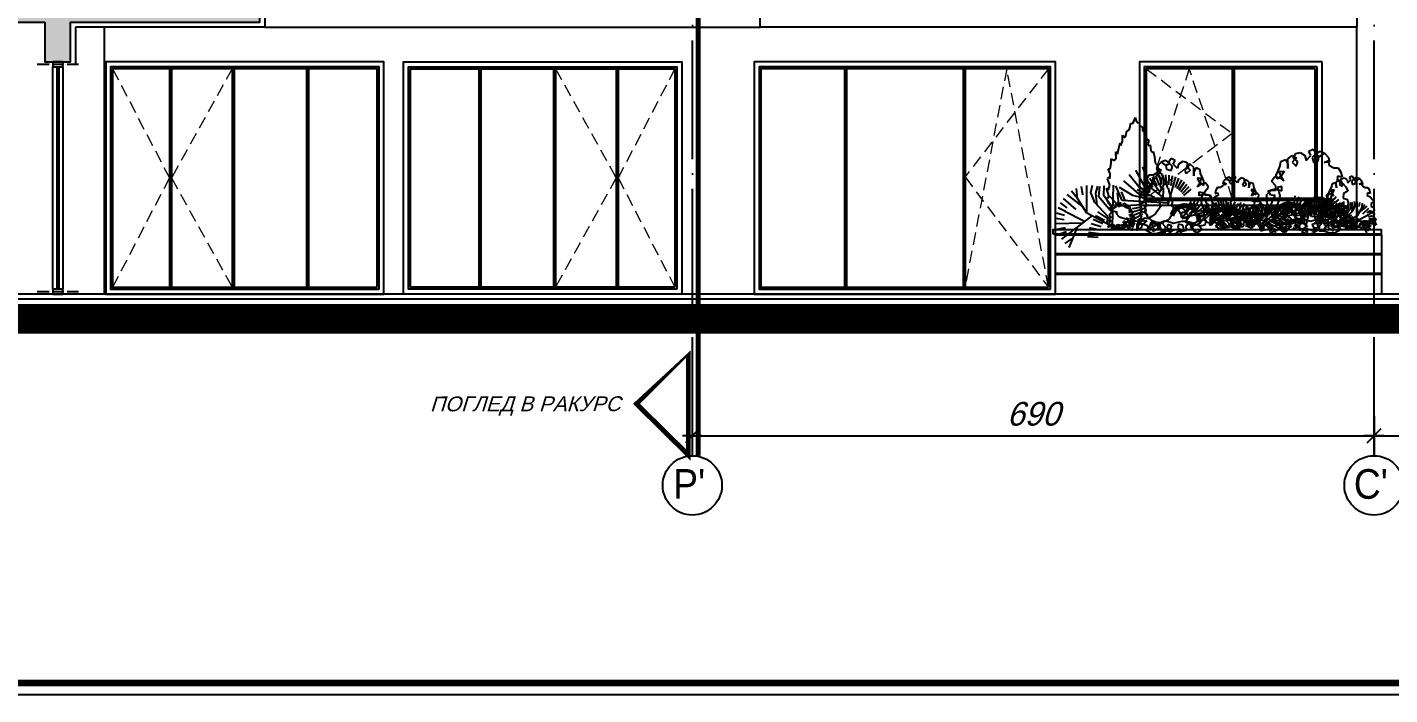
# Model space of a CAD drawing. Extents: x 9615146 to 9672346, y 4699603 to 4705703.
# Drawn here: x 9652451 to 9653830, y 4699603 to 4700279 of the extents above; entities that cross this region are included whole.
import ezdxf
from ezdxf.enums import TextEntityAlignment as Align

# ---------------------------------------------------------------- set-up
doc = ezdxf.new("R2010")
doc.units = 0
doc.header["$LTSCALE"] = 0.5
doc.header["$MEASUREMENT"] = 0
doc.header["$PDSIZE"] = -1
for name, pattern in [('ACAD_ISO04W100', [30, 24, -3, 0, -3]), ('DASHED', [0.75, 0.5, -0.25]), ('OSI1000', [5, 3, -1, 0, -1])]:
    doc.linetypes.add(name, pattern=pattern)
doc.layers.get('0').update_dxf_attribs({"color": 251, "linetype": 'CONTINUOUS'})
doc.layers.get('Defpoints').update_dxf_attribs({"color": 251, "linetype": 'CONTINUOUS'})
for name, color, linetype in [('_axis', 1, 'ACAD_ISO04W100'), ('_axis_num', 1, 'CONTINUOUS'), ('_dimension', 4, 'CONTINUOUS'), ('_dimension_evel', 4, 'CONTINUOUS'), ('_hatch', 9, 'CONTINUOUS'), ('_table', 3, 'CONTINUOUS'), ('_text_table', 3, 'CONTINUOUS'), ('_vista', 75, 'CONTINUOUS'), ('fasadi', 147, 'CONTINUOUS')]:
    doc.layers.add(name, color=color, linetype=linetype)
doc.layers.add('_punk', color=8, linetype='DASHED', lineweight=9)
doc.styles.add('POMESHTENIA', font='arial.ttf', dxfattribs={"width": 0.9})
doc.styles.add('WIN', font='swindos.shx', dxfattribs={"oblique": 17})
doc.dimstyles.new('dim_50', dxfattribs={"dimtxt": 24, "dimasz": 1, "dimexe": 30, "dimexo": 0, "dimgap": 10, "dimtad": 1, "dimdec": 1, "dimrnd": 0.5, "dimdsep": 46, "dimtxsty": 'WIN', "dimblk1": '1', "dimblk2": '1', "dimsah": 1, "dimcen": 15, "dimdle": 10, "dimse1": 1, "dimse2": 1, "dimadec": 0, "dimazin": 0, "dimtfac": 1, "dimtdec": 1, "dimtix": 1, "dimtmove": 2, "dimatfit": 3, "dimldrblk": '1', "dimfxl": 1, "dimtolj": 1, "dimarcsym": 0})

# ---------------------------------------------------------------- blocks, each defined once
blk = doc.blocks.new('TREE8-E')
for p, q in [((-10.722851676594, 7.439646421181159), (-11.79079354989288, 8.734401457100759)), ((-10.0939414366528, 8.004167327446659), (-10.9461908619412, 9.450044695994855)), ((-8.619269102098638, 6.912697024239506), (-10.00003536737997, 10.02475220941503)), ((-7.191707871321034, 7.048076422346412), (-8.97562455459533, 10.444372791036)), ((-7.419212427330047, 8.842417375883691), (-7.898182817622601, 10.6985739894974)), ((-7.419212427330047, 8.842417375883691), (-6.794240347850169, 10.78109652764768)), ((-6.936570771694355, 5.394976978485893), (-7.419212427330047, 8.842417375883691)), ((-6.936570771694355, 5.394976978485893), (-4.615567326459413, 10.42725504039809)), ((-6.110738216839663, 9.064887386772618), (-5.69097987265884, 10.68990842672098)), ((-4.542846798808103, 6.6381059562652), (-4.453948541773208, 8.807646752950141)), ((-4.453948541773208, 8.807646752950141), (-3.554877325400946, 10.05453113563832)), ((-4.321821545709335, 5.997453048732538), (-3.609758033180234, 8.276929241605053)), ((-3.609758033180234, 8.276929241605053), (-2.65286918546431, 9.417484799417842)), ((-3.365396660808561, 7.392250533438251), (-2.345745067311201, 9.19137688840204)), ((-3.328015502515773, 0.764855076416147), (0.3343976724931039, 8.315671993157821)), ((-2.378912036498918, 7.140596292542938), (-1.432695594785505, 8.962133132399288)), ((4.87476884935653, 5.912668173253898), (4.093872854156427, 8.871991259334393)), ((5.998352765860792, 5.26094047719581), (5.668103321614932, 9.208594801364612)), ((6.982408068832095, 6.042331569648596), (7.276868282665882, 9.26672232734542)), ((-8.619903918756798, 3.891039078698853), (-13.52281675096225, 5.93274586336296)), ((-11.67939109003398, 6.052457228530109), (-13.09516547731103, 6.953830254593441)), ((-11.25570846188914, 6.783692467097005), (-12.513046509982, 7.895444004358062)), ((-8.03844479568672, 4.03048735214071), (-10.82276501284477, 7.504558207340388)), ((-3.264332530957891, 2.932267498728351), (-4.542846798808103, 6.6381059562652)), ((-2.437153135665448, 3.894841923940362), (-3.365396660808561, 7.392250533438251)), ((-1.732731472395882, 4.243784011476698), (-2.378912036498918, 7.140596292542938)), ((-0.3756997383985823, 3.931447963957524), (-1.321964224738586, 6.595345437269749)), ((-0.3756997383985823, 3.931447963957524), (0.4289821008869286, 6.586656616967169)), ((0.6650353045677839, 4.772522462289068), (0.7052554425374264, 7.980557276534242)), ((1.228117236142758, 4.485235762505923), (1.228117236142758, 6.448361544357446)), ((3.028334049341568, 4.834514241634153), (1.237841514447037, 7.412416834865731)), ((4.296317853157149, 4.597302698115513), (2.602009076445039, 8.267139229549727)), ((6.019365656344121, 4.204516012771002), (4.87476884935653, 5.912668173253898)), ((9.156996873421017, 0.6659670543601663), (6.189181990895715, 6.341653042149652)), ((7.3969062000587, 4.579982162681105), (6.982408068832095, 6.042331569648596)), ((8.326122927839824, 3.106453035789741), (7.535878532264656, 6.558358142723293)), ((8.350939098590844, 4.584084016319906), (8.218822792993356, 6.560044127388437)), ((8.82305053175399, 4.511388252753058), (8.898202046990294, 6.490333761981738)), ((9.28497691263671, 4.389741641585672), (9.566572872979416, 6.349990807854425)), ((9.73165727914576, 4.220476968545903), (10.21661246032561, 6.14055289178058)), ((10.15819770771178, 4.005448732812482), (10.84119883928037, 5.864314659396399)), ((10.55992493214009, 3.747012828733638), (11.43348891077278, 5.524302634582448)), ((-12.20597923181495, 3.593691716620725), (-13.87665823821184, 3.754072841972203)), ((-6.221866286455885, 4.466147790911251), (-13.79413570006156, 2.650130372199769)), ((-12.16044909733678, 4.437574972982709), (-13.78547013728514, 4.85733331716353)), ((-9.89312571951323, 3.585689012323456), (-13.12031391997919, 0.5482778224423939)), ((-5.425899262974443, 1.622298791409285), (-7.005248378180294, 3.049603328408956)), ((-2.764044339190416, 0.04352474052392807), (-6.936570771694355, 5.394976978485893)), ((-4.858376832926233, 2.087165263569034), (-6.307318260880882, 3.646687821084029)), ((-4.252498214404495, 2.500799939538382), (-5.560004635946453, 4.180671609240534)), ((-3.612874509535693, 2.860054809673763), (-4.768995011303063, 4.647490753822396)), ((-4.114983101309029, 1.771402288913151), (-3.264332530957891, 2.932267498728351)), ((1.899495202787948, 3.054908277037107), (-0.3756997383985823, 3.931447963957524)), ((8.955630015473416, 0.4245579711075251), (0.6650353045677839, 4.772522462289068)), ((3.931511922264944, 2.308286533682228), (1.899495202787948, 3.054908277037107)), ((4.825272166918349, 3.421743045802423), (3.028334049341568, 4.834514241634153)), ((5.195199856988587, 3.723947254051126), (4.296317853157149, 4.597302698115513)), ((6.859942310438027, 2.608535797566027), (4.326365437081012, 5.506757277107567)), ((6.464574032663903, 4.37761535135617), (5.998352765860792, 5.26094047719581)), ((7.985575321672821, 2.906208157738753), (9.73165727914576, 4.220476968545903)), ((8.637798294386323, 0.04352474052392807), (12.49564805822622, 4.668516083723723)), ((10.93243754489303, 3.44800073415567), (11.9869934208349, 5.124242060234693)), ((11.57385842808068, 2.741760798088833), (12.95387989629665, 4.162117734215002)), ((11.83573915709325, 2.342270669129725), (13.35666845113712, 3.610595217996405)), ((12.05442718680056, 1.9175949987333), (13.69960068705188, 3.019991131169142)), ((-11.90146385261831, 1.936425325992857), (-13.53993450160017, 1.572688635227038)), ((-6.856791865305192, -0.04252704870934565), (-8.751739561746062, 0.9273776356771037)), ((-6.42892358954786, 0.5533850959449822), (-8.232127674741287, 1.684754574136385)), ((-5.950746316177048, 1.109738437606318), (-7.648483318230314, 2.393962304734067)), ((3.352876638757508, 0.5010279245612779), (1.37691652768898, 0.3689116189637858)), ((3.425572402324363, 0.9731393577244205), (1.446626893095681, 1.048290872960727)), ((3.547219013491745, 1.43506573860715), (1.58696984722299, 1.716661698949856)), ((3.716483686531516, 1.8817461051162), (1.796407763296839, 2.366701286296049)), ((12.22752652538573, 1.472386622413516), (13.97891936670105, 2.396776255700324)), ((12.35314066027185, 1.011523336307178), (14.19156421617921, 1.747778664181695)), ((12.42989333671066, 0.5400544550187121), (14.33520545401668, 1.080108910037417))]:
    blk.add_line(p, q)
blk = doc.blocks.new('_TREE03')
for p, q in [((-26.12583331275368, 1086.709188905304), (-6.941132286764741, 1113.806721197296)), ((-6.941132286764741, 1113.806721197296), (0.7327014892625812, 1146.323573486298)), ((0.7327014892625812, 1146.323573486298), (12.24351082722524, 1113.806721197296)), ((12.24351082722524, 1113.806721197296), (27.59187599027086, 1092.128509283301)), ((-125.8874185237239, 956.6411400503011), (-122.0505016357374, 967.4802456263026)), ((-122.0505016357374, 967.4802456263026), (-110.5390529797294, 940.3827716272956)), ((-91.35435195374066, 962.0605183402973), (-83.68051779676648, 1010.836145960299)), ((-83.68051779676648, 1010.836145960299), (-60.65889988273466, 1021.675135331302)), ((-60.65889988273466, 1021.675135331302), (-49.14745122672889, 1054.192452821298)), ((-49.14745122672889, 1054.192452821298), (-45.3105343387424, 1086.709188905304)), ((-45.3105343387424, 1086.709188905304), (-26.12583331275368, 1086.709188905304)), ((27.59187599027086, 1092.128509283301), (46.77657739726283, 1097.548294862307)), ((46.77657739726283, 1097.548294862307), (46.77657739726283, 1065.031093577295)), ((46.77657739726283, 1065.031093577295), (73.63511219922452, 1054.192452821298)), ((73.63511219922452, 1054.192452821298), (77.47202908726558, 1032.514241288306)), ((77.47202908726558, 1032.514241288306), (77.47202908726558, 1010.836145960299)), ((77.47202908726558, 1010.836145960299), (96.65736981224632, 999.997040003308)), ((96.65736981224632, 999.997040003308), (104.3312035882739, 972.899566004301)), ((104.3312035882739, 972.899566004301), (112.0050956572488, 940.3827716272956)), ((-175.7675716207732, 777.7974597652968), (-164.2567626637572, 837.4121384783002)), ((-164.2567626637572, 837.4121384783002), (-148.9090364377537, 891.6071443882977)), ((-148.9090364377537, 891.6071443882977), (-145.0721195497672, 864.5096703893048)), ((-145.0721195497672, 864.5096703893048), (-125.8874185237239, 907.8655124302999)), ((-125.8874185237239, 907.8655124302999), (-125.8874185237239, 956.6411400503011)), ((-110.5390529797294, 940.3827716272956), (-91.35435195374066, 962.0605183402973)), ((112.0050956572488, 940.3827716272956), (123.5159046142626, 924.123938765302)), ((123.5159046142626, 924.123938765302), (131.189767727237, 929.5436660513084)), ((131.189767727237, 929.5436660513084), (138.8636597962666, 907.8655124302999)), ((138.8636597962666, 907.8655124302999), (131.189767727237, 880.7680384313071)), ((131.189767727237, 880.7680384313071), (142.7005766842531, 859.0902920992945)), ((142.7005766842531, 859.0902920992945), (154.2113856412668, 869.9289907673023)), ((154.2113856412668, 869.9289907673023), (158.048331866255, 842.8315167682964)), ((158.048331866255, 842.8315167682964), (161.8852777102418, 810.3146610502948)), ((-240.9961481737589, 729.0218321452945), (-217.9745302597291, 712.7634061912956)), ((-240.9961481737589, 685.6659356213002), (-240.9961481737589, 729.0218321452945)), ((-217.9745302597291, 712.7634061912956), (-191.1153557587754, 729.0218321452945)), ((-194.9529119647507, 799.475613005302), (-183.4414636897459, 794.0558857192967)), ((-191.1153557587754, 729.0218321452945), (-194.9529119647507, 799.475613005302)), ((-183.4414636897459, 794.0558857192967), (-175.7675716207732, 777.7974597652968)), ((161.8852777102418, 810.3146610502948), (177.2336142982358, 794.0558857192967)), ((177.2336142982358, 794.0558857192967), (184.9075063672653, 804.8949333833004)), ((184.9075063672653, 804.8949333833004), (196.4183153242247, 750.699985766304)), ((196.4183153242247, 750.699985766304), (204.0921784372536, 685.6659356213002)), ((-271.6922395627537, 626.0512607182985), (-252.5069571307727, 626.0512607182985)), ((-252.5069571307727, 577.2760400063045), (-271.6922395627537, 626.0512607182985)), ((-252.5069571307727, 626.0512607182985), (-240.9961481737589, 685.6659356213002)), ((-252.5069571307727, 528.500412767306), (-252.5069571307727, 577.2760400063045)), ((204.0921784372536, 685.6659356213002), (223.2768794632425, 663.9878402933068)), ((223.2768794632425, 663.9878402933068), (230.9507425762713, 669.4075675792984)), ((230.9507425762713, 669.4075675792984), (230.9507425762713, 593.5344663413072)), ((230.9507425762713, 593.5344663413072), (242.4621618952779, 544.7588387213059)), ((-267.8552643817673, 371.3347733272968), (-287.0399657887572, 430.9495354792978)), ((-287.0399657887572, 430.9495354792978), (-267.8552643817673, 414.6907605293019)), ((-279.3660737197299, 528.500412767306), (-260.1808491997476, 544.7588387213059)), ((-256.3438740187592, 463.4663881493032), (-279.3660737197299, 528.500412767306)), ((-267.8552643817673, 414.6907605293019), (-256.3438740187592, 463.4663881493032)), ((-260.1808491997476, 544.7588387213059), (-252.5069571307727, 528.500412767306)), ((242.4621618952779, 544.7588387213059), (261.6468339652683, 539.3394604312962)), ((261.6468339652683, 495.9835600973006), (253.9729708522373, 452.6273111482978)), ((253.9729708522373, 452.6273111482978), (269.3206966972393, 425.5298375303078)), ((261.6468339652683, 539.3394604312962), (261.6468339652683, 495.9835600973006)), ((269.3206966972393, 425.5298375303078), (284.668480835242, 436.3688851942979)), ((284.668480835242, 436.3688851942979), (284.668480835242, 398.432334575302)), ((-287.0399657887572, 322.5592912493083), (-283.2030485197697, 338.8178337892949)), ((-260.1808491997476, 273.7837219223076), (-287.0399657887572, 322.5592912493083)), ((-283.2030485197697, 338.8178337892949), (-264.0177660877341, 338.8178337892949)), ((-264.0177660877341, 338.8178337892949), (-267.8552643817673, 371.3347733272968)), ((257.8098877402235, 317.1397963732982), (246.2990787832641, 295.4617882943026)), ((246.2990787832641, 295.4617882943026), (250.1360250082525, 268.3642853392973)), ((280.8315060352566, 344.237299328304), (257.8098877402235, 317.1397963732982)), ((284.668480835242, 398.432334575302), (280.8315060352566, 344.237299328304)), ((-229.4853392167429, 230.4277053832998), (-260.1808491997476, 273.7837219223076)), ((-229.4853392167429, 203.3302317652961), (-256.3438740187592, 241.2666951353069)), ((-256.3438740187592, 241.2666951353069), (-229.4853392167429, 230.4277053832998)), ((-175.7675716207732, 187.0716892252959), (-229.4853392167429, 203.3302317652961)), ((-191.1153557587754, 176.2327577663033), (-175.7675716207732, 187.0716892252959)), ((-156.5829285067264, 138.2961778103058), (-191.1153557587754, 176.2327577663033)), ((-83.68051779676648, 116.6181986872959), (-156.5829285067264, 138.2961778103058)), ((165.7228053412766, 143.7156726863029), (131.189767727237, 122.0376356512947)), ((207.9291242812383, 170.8131466852956), (165.7228053412766, 143.7156726863029)), ((219.4399332382545, 192.4911258083056), (207.9291242812383, 170.8131466852956)), ((265.4837798092531, 252.105742799297), (219.4399332382545, 192.4911258083056)), ((250.1360250082525, 268.3642853392973), (265.4837798092531, 252.105742799297)), ((-60.65889988273466, 105.7790931113081), (-83.68051779676648, 116.6181986872959)), ((-60.65889988273466, 105.7790931113081), (-33.22383016576919, 97.78347626030379)), ((-33.22383016576919, 97.78347626030379), (-6.941132286764741, 100.3595982352974)), ((-29.25104943975498, 0.8823563723065034), (-21.55413582673918, 40.74509744930406)), ((-18.10173023473226, 99.26571142129693), (-21.55413582673918, 40.74509744930406)), ((23.7549591022298, 94.94016165230138), (-6.941132286764741, 100.3595982352974)), ((35.1275206852531, 98.50965311629595), (20.65276490027259, 67.84268765329494)), ((20.65276490027259, 0.8822980793060651), (20.65276490027259, 67.84268765329494)), ((58.28738635427885, 105.7790931113081), (23.7549591022298, 94.94016165230138)), ((100.4942867002328, 127.4570722343044), (58.28738635427885, 105.7790931113081)), ((131.189767727237, 122.0376356512947), (100.4942867002328, 127.4570722343044))]:
    blk.add_line(p, q)
blk = doc.blocks.new('_TREE16')
for p, q in [((-22.11027872953105, 148.43500432664), (-29.3519911608862, 140.6605752743014)), ((-13.8134823677799, 152.0342770360558), (-22.11027872953105, 148.43500432664)), ((-4.509560436104948, 146.8513243344969), (-13.8134823677799, 152.0342770360558)), ((-1.392267005389158, 155.681540048264), (-7.099311901622968, 147.9071109959257)), ((-7.099311901622968, 147.9071109959257), (0.6699424949304102, 140.6605752743014)), ((6.329029030691345, 152.0342770360558), (-1.392267005389158, 155.681540048264)), ((2.732151995250206, 144.2598479837175), (6.329029030691345, 152.0342770360558)), ((21.86753782379787, 149.9706940159906), (13.57074146204673, 144.2598479837175)), ((30.16433418554902, 147.9071109959257), (21.86753782379787, 149.9706940159906)), ((34.81629515138638, 139.6047886128729), (30.16433418554902, 147.9071109959257)), ((-29.8795331260842, 127.17530018969), (-38.65591309256092, 121.9923474881311)), ((-29.3519911608862, 140.6605752743014), (-30.886658696008, 132.3582528912489)), ((-30.886658696008, 132.3582528912489), (-21.05519479913505, 131.8303595605346)), ((-28.8244491956882, 135.4776225727426), (-29.8795331260842, 127.17530018969)), ((-21.05519479913505, 131.8303595605346), (-28.8244491956882, 135.4776225727426)), ((-11.7512728674601, 141.6683716329378), (-20.04806922921125, 147.3792176652112)), ((-20.04806922921125, 147.3792176652112), (-12.27881483265833, 141.6683716329378)), ((-12.27881483265833, 141.6683716329378), (-4.509560436104948, 146.8513243344969)), ((-10.21660533233853, 133.9419328833919), (-11.7512728674601, 141.6683716329378)), ((-2.44735093578538, 131.3504565326125), (-10.21660533233853, 133.9419328833919)), ((0.6699424949304102, 140.6605752743014), (-2.44735093578538, 131.3504565326125)), ((11.50853196172693, 135.4776225727426), (2.732151995250206, 144.2598479837175)), ((13.57074146204673, 144.2598479837175), (11.50853196172693, 135.4776225727426)), ((26.51949878963524, 133.4140395526774), (34.81629515138638, 139.6047886128729)), ((29.10925025515303, 125.1117171696249), (26.51949878963524, 133.4140395526774)), ((36.87850465170595, 144.2598479837175), (28.5817082899548, 140.1326819435872)), ((28.5817082899548, 140.1326819435872), (36.87850465170595, 132.3582528912489)), ((36.87850465170595, 132.3582528912489), (29.10925025515303, 125.1117171696249)), ((44.64775904825933, 138.069098923522), (36.87850465170595, 144.2598479837175)), ((44.12021708306111, 120.9845511294948), (44.64775904825933, 130.2946698711837)), ((44.64775904825933, 128.7589801818331), (44.12021708306111, 120.9845511294948)), ((44.64775904825933, 130.2946698711837), (44.64775904825933, 138.069098923522)), ((48.7721780488987, 137.0133122620935), (44.64775904825933, 128.7589801818331)), ((57.06897441064984, 133.4140395526774), (48.7721780488987, 137.0133122620935)), ((58.07609998057342, 125.6396105003394), (57.06897441064984, 133.4140395526774)), ((61.72093537648743, 116.8573850893647), (58.07609998057342, 125.6396105003394)), ((-51.60467042014966, 114.265908738585), (-53.66687992046923, 105.435693024818)), ((-53.66687992046923, 105.435693024818), (-45.37008355871808, 107.019373016961)), ((-44.84254159351985, 99.24494396462273), (-53.13933795527123, 95.59768095241475)), ((-46.4251674891143, 121.9923474881311), (-51.60467042014966, 114.265908738585)), ((-38.65591309256092, 121.9923474881311), (-46.4251674891143, 121.9923474881311)), ((-45.37008355871808, 107.019373016961), (-44.84254159351985, 99.24494396462273)), ((60.13830948089321, 115.2737050972214), (50.83438754921826, 116.3294917586502)), ((50.83438754921826, 116.3294917586502), (56.01389048025385, 108.0271693755974)), ((51.36192951441649, 98.71705063390846), (56.54143244545207, 107.019373016961)), ((59.13118391096964, 103.9000033354673), (51.36192951441649, 98.71705063390846)), ((56.01389048025385, 108.0271693755974), (63.78314487680723, 101.3085269846879)), ((56.54143244545207, 107.019373016961), (60.13830948089321, 115.2737050972214)), ((67.90756387744659, 106.4914796862467), (59.13118391096964, 103.9000033354673)), ((65.31781241192857, 109.0829560370262), (61.72093537648743, 116.8573850893647)), ((63.78314487680723, 101.3085269846879), (65.31781241192857, 109.0829560370262)), ((74.14215073887794, 98.18915730319418), (67.90756387744659, 106.4914796862467)), ((-60.38105038662638, 87.82325190007646), (-64.02588578254017, 80.09681315053012)), ((-64.02588578254017, 80.09681315053012), (-56.25663138598702, 75.92165680760786)), ((-53.13933795527123, 95.59768095241475), (-60.38105038662638, 87.82325190007646)), ((-56.25663138598702, 75.92165680760786), (-55.72908942078902, 67.1394313966332)), ((55.48634851505562, 80.57671617845222), (55.48634851505562, 88.35114523079073)), ((55.48634851505562, 88.35114523079073), (63.78314487680723, 86.81545554143986)), ((63.255602911609, 83.16819252923165), (55.48634851505562, 80.57671617845222)), ((60.66585144609144, 79.04102648910157), (58.60364194577164, 71.26659743676328)), ((63.78314487680723, 86.81545554143986), (60.66585144609144, 79.04102648910157)), ((71.55239927336015, 82.68828950130955), (63.255602911609, 83.16819252923165)), ((66.3728963423248, 89.40693189221952), (74.14215073887794, 98.18915730319418)), ((66.85247994705037, 81.632502839881), (66.3728963423248, 89.40693189221952)), ((74.6217343436033, 81.632502839881), (66.85247994705037, 81.632502839881)), ((79.80123727463888, 80.57671617845222), (71.55239927336015, 82.68828950130955)), ((82.39098874015667, 73.85807378754271), (74.6217343436033, 81.632502839881)), ((75.14927630880152, 72.85027742890634), (79.80123727463888, 80.57671617845222)), ((-61.91571792174796, 52.64635995338517), (-65.03301135246375, 44.87193090104688)), ((-63.4983438173424, 64.54795504585377), (-64.50546938726575, 56.77352599351525)), ((-64.50546938726575, 56.77352599351525), (-62.44325988694595, 48.99909694117696)), ((-55.72908942078902, 67.1394313966332), (-63.4983438173424, 64.54795504585377)), ((-53.66687992046923, 55.2378363041646), (-61.91571792174796, 52.64635995338517)), ((-53.13933795527123, 46.93551392111203), (-53.66687992046923, 55.2378363041646)), ((46.1824265833809, 59.89289567500919), (35.34383711658461, 66.08364473520464)), ((35.34383711658461, 66.08364473520464), (43.59267511786334, 63.01226535650312)), ((39.99579808242174, 46.40762059039776), (50.30684558402027, 51.1106702640343)), ((43.59267511786334, 63.01226535650312), (51.36192951441649, 64.02006171513949)), ((44.64775904825933, 42.28045455026745), (52.36905508433983, 50.58277693332002)), ((50.30684558402027, 51.1106702640343), (46.1824265833809, 59.89289567500919)), ((51.36192951441649, 64.02006171513949), (52.36905508433983, 65.60374170728255)), ((52.36905508433983, 50.58277693332002), (60.13830948089321, 51.1106702640343)), ((58.60364194577164, 71.26659743676328), (60.66585144609144, 63.01226535650312)), ((60.13830948089321, 51.1106702640343), (67.90756387744659, 41.27265819163108)), ((60.66585144609144, 63.01226535650312), (63.78314487680723, 55.2378363041646)), ((63.78314487680723, 55.2378363041646), (63.78314487680723, 46.40762059039776)), ((67.38002191224837, 71.79449076747778), (75.14927630880152, 72.85027742890634)), ((71.02485730816215, 64.02006171513949), (67.38002191224837, 71.79449076747778)), ((68.43510584264436, 47.46340725182631), (74.6217343436033, 55.76572963487888)), ((74.6217343436033, 55.76572963487888), (71.02485730816215, 64.02006171513949)), ((78.7941117047153, 44.87193090104688), (79.80123727463888, 53.65415631202154)), ((79.80123727463888, 53.65415631202154), (82.91853070535467, 63.01226535650312)), ((82.91853070535467, 63.01226535650312), (82.39098874015667, 73.85807378754271)), ((-61.91571792174796, 36.6175988207865), (-69.68497231830133, 31.43464611922786)), ((-69.68497231830133, 31.43464611922786), (-67.09522085278354, 23.66021706688935)), ((-67.09522085278354, 23.66021706688935), (-58.84638285150481, 30.37885945779885)), ((-65.03301135246375, 44.87193090104688), (-61.91571792174796, 36.6175988207865)), ((-62.44325988694595, 48.99909694117696), (-53.13933795527123, 46.93551392111203)), ((-58.84638285150481, 30.37885945779885), (-50.54958648975366, 29.85096612708458)), ((-50.54958648975366, 29.85096612708458), (-58.84638285150481, 23.13232373617484)), ((-42.78033209320029, 26.25169341766855), (-45.37008355871808, 18.47726436533048)), ((-34.53149409192156, 26.25169341766855), (-42.78033209320029, 26.25169341766855)), ((-25.70715576497241, 17.94937103461621), (-34.53149409192156, 26.25169341766855)), ((-20.52765283393705, 25.72380008695427), (-12.8063567978561, 29.85096612708458)), ((-12.8063567978561, 17.4214777039017), (-20.52765283393705, 25.72380008695427)), ((-12.8063567978561, 29.85096612708458), (-5.037102401303173, 27.78738310701942)), ((-5.037102401303173, 27.78738310701942), (3.259693960448203, 25.19590675623999)), ((3.259693960448203, 25.19590675623999), (11.50853196172693, 27.25948977630514)), ((11.50853196172693, 27.25948977630514), (20.81245389340188, 29.32307279637007)), ((20.33287028867608, 46.40762059039776), (18.27066078835651, 37.62539517942309)), ((18.27066078835651, 37.62539517942309), (28.05416632475703, 35.03391882864366)), ((28.05416632475703, 46.93551392111203), (20.33287028867608, 46.40762059039776)), ((20.81245389340188, 29.32307279637007), (28.5817082899548, 29.32307279637007)), ((35.34383711658461, 27.25948977630514), (27.04704075483323, 27.78738310701942)), ((27.04704075483323, 27.78738310701942), (36.87850465170595, 21.06874071610991)), ((34.28875318618839, 38.15328851013737), (28.05416632475703, 46.93551392111203)), ((28.05416632475703, 35.03391882864366), (35.82342072130996, 37.62539517942309)), ((28.5817082899548, 29.32307279637007), (34.28875318618839, 38.15328851013737)), ((29.10925025515303, 20.01295405468113), (37.88563022162953, 27.25948977630514)), ((44.12021708306111, 24.18811039760362), (35.34383711658461, 27.25948977630514)), ((35.82342072130996, 37.62539517942309), (39.99579808242174, 46.40762059039776)), ((37.88563022162953, 27.25948977630514), (40.47538168714755, 18.47726436533048)), ((52.36905508433983, 28.84316976844798), (44.12021708306111, 24.18811039760362)), ((55.48634851505562, 38.68118184085165), (44.64775904825933, 42.28045455026745)), ((48.24463608370047, 21.59663404682419), (56.01389048025385, 24.66801342552571)), ((55.48634851505562, 44.3440375703326), (50.83438754921826, 36.6175988207865)), ((50.83438754921826, 36.6175988207865), (52.36905508433983, 28.84316976844798)), ((63.78314487680723, 46.40762059039776), (55.48634851505562, 44.3440375703326)), ((63.255602911609, 37.62539517942309), (55.48634851505562, 38.68118184085165)), ((56.01389048025385, 24.66801342552571), (63.255602911609, 34.02612247000707)), ((67.90756387744659, 41.27265819163108), (63.255602911609, 32.44244247786423)), ((69.44223141256793, 29.85096612708458), (63.255602911609, 37.62539517942309)), ((63.255602911609, 34.02612247000707), (71.55239927336015, 37.09750184870859)), ((63.255602911609, 32.44244247786423), (73.61460877367972, 25.72380008695427)), ((67.38002191224837, 22.07653707474628), (69.44223141256793, 29.85096612708458)), ((76.68394384392309, 45.39982423176116), (68.43510584264436, 47.46340725182631)), ((71.55239927336015, 37.09750184870859), (78.7941117047153, 44.87193090104688)), ((73.61460877367972, 25.72380008695427), (81.86344677495845, 29.85096612708458)), ((84.98074020567424, 38.15328851013737), (76.68394384392309, 45.39982423176116)), ((81.86344677495845, 29.85096612708458), (84.98074020567424, 38.15328851013737)), ((-67.09522085278354, 23.13232373617484), (-70.21251428349933, 13.8222049944859)), ((-70.21251428349933, 13.8222049944859), (-61.91571792174796, 15.35789468383678)), ((-58.84638285150481, 23.13232373617484), (-67.09522085278354, 23.13232373617484)), ((-61.91571792174796, 15.35789468383678), (-59.85350842142839, 23.66021706688935)), ((-59.85350842142839, 23.66021706688935), (-49.54246091982986, 20.54084738539541)), ((-45.37008355871808, 18.47726436533048), (-52.08425402487501, 10.70283531299219)), ((-52.08425402487501, 10.70283531299219), (-39.71099702295692, 3.984192922082684)), ((-49.54246091982986, 20.54084738539541), (-49.01491895463187, 12.23852500234307)), ((-49.01491895463187, 12.23852500234307), (-39.18345505775915, 17.4214777039017)), ((-41.24566455807872, 23.66021706688935), (-32.94886819632757, 24.18811039760362)), ((-36.59370359224113, 15.88578801455105), (-41.24566455807872, 23.66021706688935)), ((-39.71099702295692, 3.984192922082684), (-30.886658696008, 3.984192922082684)), ((-39.18345505775915, 17.4214777039017), (-29.8795331260842, 22.60443040546056)), ((-38.12837112736293, 8.111358962212762), (-36.59370359224113, 15.88578801455105)), ((-28.29690723048998, 13.8222049944859), (-38.12837112736293, 8.111358962212762)), ((-32.94886819632757, 24.18811039760362), (-24.70003019504884, 17.4214777039017)), ((-30.886658696008, 3.984192922082684), (-21.05519479913505, 7.583465631498484)), ((-29.8795331260842, 22.60443040546056), (-28.29690723048998, 13.8222049944859)), ((-20.04806922921125, 10.17494198227791), (-25.70715576497241, 17.94937103461621)), ((-24.70003019504884, 17.4214777039017), (-21.05519479913505, 9.167145623641545)), ((-21.05519479913505, 9.167145623641545), (-13.28594040258167, 9.695038954355823)), ((-21.05519479913505, 7.583465631498484), (-12.27881483265833, 7.583465631498484)), ((-12.27881483265833, 10.70283531299219), (-20.04806922921125, 10.17494198227791)), ((-13.28594040258167, 9.695038954355823), (-4.509560436104948, 11.23072864370647)), ((-12.27881483265833, 7.583465631498484), (-12.8063567978561, 17.4214777039017)), ((-4.509560436104948, 7.103562603576393), (-12.27881483265833, 10.70283531299219)), ((-8.154395832018963, 22.60443040546056), (-10.21660533233853, 14.35009832520018)), ((-10.21660533233853, 14.35009832520018), (-0.9126834006638092, 12.23852500234307)), ((0.1424005297324129, 20.01295405468113), (-8.154395832018963, 22.60443040546056)), ((-4.509560436104948, 11.23072864370647), (0.1424005297324129, 20.01295405468113)), ((-0.9126834006638092, 12.23852500234307), (-4.509560436104948, 4.512086252796962)), ((3.7872359256462, 10.70283531299219), (-4.509560436104948, 7.103562603576393)), ((-4.509560436104948, 4.512086252796962), (3.7872359256462, 2.448503232731582)), ((13.57074146204673, 12.76641833305735), (3.7872359256462, 10.70283531299219)), ((3.7872359256462, 2.448503232731582), (11.50853196172693, 3.456299591368179)), ((8.439196891483789, 5.519882611433331), (16.16049292756429, 10.17494198227791)), ((11.50853196172693, 3.456299591368179), (19.27778635828008, 4.991989280719054)), ((13.57074146204673, 23.13232373617484), (12.03607392692493, 15.35789468383678)), ((12.03607392692493, 15.35789468383678), (21.33999585859965, 8.63925229292704)), ((21.86753782379787, 21.06874071610991), (13.57074146204673, 23.13232373617484)), ((19.27778635828008, 4.991989280719054), (13.57074146204673, 12.76641833305735)), ((16.16049292756429, 10.17494198227791), (23.92974732411767, 13.29431166377162)), ((21.33999585859965, 8.63925229292704), (29.63679222035103, 10.70283531299219)), ((23.92974732411767, 13.29431166377162), (21.86753782379787, 21.06874071610991)), ((29.63679222035103, 10.70283531299219), (29.10925025515303, 20.01295405468113)), ((36.87850465170595, 21.06874071610991), (48.24463608370047, 21.59663404682419)), ((38.41317218682775, 14.83000135312227), (39.46825611722397, 22.60443040546056)), ((46.1824265833809, 22.07653707474628), (38.41317218682775, 14.83000135312227)), ((39.46825611722397, 22.60443040546056), (48.24463608370047, 22.60443040546056)), ((40.47538168714755, 18.47726436533048), (44.12021708306111, 9.167145623641545)), ((44.12021708306111, 9.167145623641545), (52.36905508433983, 6.047775942147609)), ((55.48634851505562, 20.01295405468113), (46.1824265833809, 22.07653707474628)), ((48.24463608370047, 22.60443040546056), (56.54143244545207, 20.01295405468113)), ((52.36905508433983, 6.047775942147609), (60.66585144609144, 12.23852500234307)), ((60.66585144609144, 12.23852500234307), (55.48634851505562, 20.01295405468113)), ((56.54143244545207, 20.01295405468113), (67.38002191224837, 22.07653707474628))]:
    blk.add_line(p, q)
blk = doc.blocks.new('1')
for p, q in [((0, 20), (0, -20)), ((-10, 0), (10, 0)), ((-7.071067811866669, -7.07106781186485), (7.071067811866669, 7.07106781186485))]:
    blk.add_line(p, q)
blk = doc.blocks.new('*D66')
at = {"layer": '_dimension', "color": 0, "lineweight": -2, "ltscale": 30, "transparency": 16777216}
blk.add_line((9653124.943911865, 4699865.522053109), (9653812.94391176, 4699865.522053109), dxfattribs=at)
at = {"layer": 'Defpoints', "color": 0, "ltscale": 30, "transparency": 16777216}
for p in [(9653123.943911865, 4699975.92448856), (9653813.94391176, 4699865.522053109), (9653813.94391176, 4699845.264943883)]:
    blk.add_point(p, dxfattribs=at)
at = {"layer": '_dimension', "color": 0, "lineweight": -2, "ltscale": 30, "transparency": 16777216, "rotation": 180}
blk.add_blockref('1', (9653123.943911865, 4699865.522053109), dxfattribs=at)
at = {"layer": '_dimension', "color": 0, "lineweight": -2, "ltscale": 30, "transparency": 16777216}
blk.add_blockref('1', (9653813.94391176, 4699865.522053109), dxfattribs=at)
at = {"layer": '_dimension', "color": 0, "ltscale": 30, "transparency": 16777216, "insert": (9653468.943911813, 4699887.522053109), "char_height": 24, "attachment_point": 5, "style": 'WIN'}
blk.add_mtext('\\A1;690', dxfattribs=at)
blk = doc.blocks.new('*D67')
at = {"layer": '_dimension', "color": 0, "lineweight": -2, "ltscale": 30, "transparency": 16777216}
blk.add_line((9653814.94391176, 4699865.522053109), (9654482.94391146, 4699865.522053109), dxfattribs=at)
at = {"layer": 'Defpoints', "color": 0, "ltscale": 30, "transparency": 16777216}
for p in [(9654483.94391146, 4699865.522053109), (9653813.94391176, 4699845.264943883), (9654483.94391146, 4699845.264943639)]:
    blk.add_point(p, dxfattribs=at)
at = {"layer": '_dimension', "color": 0, "lineweight": -2, "ltscale": 30, "transparency": 16777216, "rotation": 180}
blk.add_blockref('1', (9653813.94391176, 4699865.522053109), dxfattribs=at)
at = {"layer": '_dimension', "color": 0, "lineweight": -2, "ltscale": 30, "transparency": 16777216}
blk.add_blockref('1', (9654483.94391146, 4699865.522053109), dxfattribs=at)
at = {"layer": '_dimension', "color": 0, "ltscale": 30, "transparency": 16777216, "insert": (9654148.943911608, 4699887.522053109), "char_height": 24, "attachment_point": 5, "style": 'WIN'}
blk.add_mtext('\\A1;670', dxfattribs=at)

msp = doc.modelspace()

# ---------------------------------------------------------------- hatches: boundary and pattern name
at = {"layer": 'fasadi', "ltscale": 40}
h = msp.add_hatch(color=256, dxfattribs=at)
h.paths.add_polyline_path([(9652686.049185142, 4700303.838117624), (9652350.555569531, 4700303.838117691), (9652350.555569531, 4700283.838117689), (9652686.049185142, 4700283.83811762)])
h.paths.add_polyline_path([(9652494.523091799, 4700283.838117659), (9652468.641187288, 4700283.838117665), (9652468.641187288, 4700243.838117663), (9652494.523091799, 4700243.838117663)])
h.paths.add_polyline_path([(9652686.049185144, 4700343.838117342), (9652670.520042434, 4700343.838117342), (9652670.520042436, 4700308.838117624), (9652686.049185142, 4700308.83811762)])
h.paths.add_polyline_path([(9652686.049185142, 4700308.83811762), (9652670.520042436, 4700308.838117624), (9652670.520042434, 4700303.838117626), (9652686.049185142, 4700303.838117624)])

# ---------------------------------------------------------------- linework, layer by layer
at = {"layer": '_axis', "ltscale": 10}
for p, q in [((9653123.943911837, 4699845.264944136), (9653123.943912357, 4702288.083975697)), ((9653813.94391176, 4699845.264943883), (9653813.943912433, 4702288.083975531))]:
    msp.add_line(p, q, dxfattribs=at)
at = {"layer": '_axis'}
for p, q in [((9652460.815894295, 4700241.338117659), (9652502.70114659, 4700241.338117654)), ((9652460.815894244, 4700011.338117659), (9652502.701146537, 4700011.338117657))]:
    msp.add_line(p, q, dxfattribs=at)
at = {"layer": '_axis_num'}
for centre in [(9653123.943911834, 4699815.264944242), (9653813.943911815, 4699815.264944071)]:
    msp.add_circle(centre, 30, dxfattribs=at)
at = {"layer": '_dimension_evel', "linetype": 'OSI1000', "ltscale": 20, "const_width": 5}
msp.add_lwpolyline([(9653129.884339543, 4699845.264944136), (9653129.884339543, 4702288.083975699)], dxfattribs=at)
msp.add_lwpolyline([(9653119.88433949, 4699845.264944134), (9653067.384339513, 4699897.764944149), (9653119.884339536, 4699950.264944129)], close=True, dxfattribs=at)
at = {"layer": '_hatch', "color": 252, "ltscale": 10, "const_width": 30.00000000000001}
msp.add_lwpolyline([(9655131.443895679, 4699983.838117123), (9652350.555569543, 4699983.83811689)], dxfattribs=at)
at = {"layer": '_punk', "ltscale": 50}
for p, q in [((9652537.16674945, 4700236.838117721), (9652594.618399741, 4700126.338117674)), ((9652658.08666768, 4700236.838117722), (9652596.618399741, 4700126.338117672)), ((9652985.361516729, 4700236.838117726), (9653046.829784669, 4700126.338117659)), ((9653106.28143496, 4700236.838117728), (9653048.829784669, 4700126.338117661)), ((9653484.443906894, 4700236.83811765), (9653399.943878802, 4700127.338117573)), ((9653442.193892865, 4700236.838117659), (9653399.943878772, 4700015.838117469)), ((9653484.443906838, 4700015.838117465), (9653442.193892865, 4700236.838117659)), ((9653583.443904389, 4700236.838116921), (9653670.443904324, 4700171.338116946)), ((9653626.94390435, 4700236.838116933), (9653583.443904424, 4700105.838116921)), ((9653670.443904342, 4700105.83811694), (9653626.94390435, 4700236.838116933)), ((9653670.443904324, 4700171.338116946), (9653583.443904424, 4700105.838116921)), ((9652594.618399741, 4700126.338117674), (9652537.166749457, 4700015.838117624)), ((9652596.618399741, 4700126.338117672), (9652658.086667687, 4700015.838117626)), ((9653046.829784669, 4700126.338117659), (9652985.361516723, 4700015.838117596)), ((9653048.829784669, 4700126.338117661), (9653106.281434953, 4700015.838117599)), ((9653399.943878802, 4700127.338117573), (9653484.443906838, 4700015.838117465)), ((9652241.529629057, 4700008.838118372), (9655278.38871886, 4700008.838117087)), ((9652241.529629055, 4700003.838118374), (9655278.38871886, 4700003.838117087)), ((9652241.529629054, 4699983.838118374), (9655278.388718858, 4699983.838117087))]:
    msp.add_line(p, q, dxfattribs=at)
at = {"layer": '_table', "ltscale": 10}
msp.add_lwpolyline([(9651746.029446546, 4702603.380101899), (9660046.029446542, 4702603.380101896), (9660046.029446544, 4699603.380101894), (9651746.029446548, 4699603.380101897)], close=True, dxfattribs=at)
at = {"layer": '_table', "ltscale": 10, "const_width": 6.842105263157892}
msp.add_lwpolyline([(9651897.713657074, 4702591.380101899), (9660034.029446544, 4702591.380101895), (9660034.029446542, 4699615.380101893), (9651897.713657074, 4699615.380101901)], close=True, dxfattribs=at)
at = {"layer": 'fasadi', "ltscale": 40}
for p, q in [((9652499.69947274, 4700278.838117341), (9652499.699472742, 4700241.338117655)), ((9652691.225566063, 4700278.838117339), (9652499.69947274, 4700278.838117341)), ((9652528.782877265, 4700008.838117624), (9652528.782877283, 4700278.838117341)), ((9653129.884339593, 4700008.838117529), (9653129.884339547, 4700278.838117424)), ((9653796.44390457, 4700073.838116659), (9653796.443911217, 4700278.838117346)), ((9652480.758520454, 4700238.838117657), (9652480.758520396, 4700013.838117657)), ((9652482.75852045, 4700238.838117657), (9652482.758520396, 4700013.838117659)), ((9652594.618399737, 4700236.838117721), (9652594.618399743, 4700015.838117626)), ((9652596.618399737, 4700236.838117721), (9652596.618399745, 4700015.838117626)), ((9652658.08666768, 4700236.838117722), (9652658.086667687, 4700015.838117626)), ((9652660.08666768, 4700236.838117722), (9652660.086667687, 4700015.838117626)), ((9652733.455234792, 4700236.838117728), (9652733.4552348, 4700015.838117626)), ((9652735.455234792, 4700236.838117728), (9652735.455234796, 4700015.838117626)), ((9652907.992949618, 4700236.838117726), (9652907.992949614, 4700015.838117594)), ((9652909.992949618, 4700236.838117728), (9652909.99294961, 4700015.838117594)), ((9652983.361516729, 4700236.838117724), (9652983.361516725, 4700015.838117596)), ((9652985.361516729, 4700236.838117726), (9652985.361516723, 4700015.838117596)), ((9653046.829784673, 4700236.838117724), (9653046.829784667, 4700015.838117598)), ((9653048.829784673, 4700236.838117724), (9653048.829784667, 4700015.838117596)), ((9653277.943878831, 4700238.838117767), (9653277.943878774, 4700015.838117473)), ((9653279.943878831, 4700238.838117767), (9653279.94387877, 4700015.838117471)), ((9653397.943878831, 4700238.838117676), (9653397.943878775, 4700015.838117469)), ((9653399.943878833, 4700238.838117676), (9653399.943878772, 4700015.838117469)), ((9653670.443904305, 4700236.838116944), (9653670.443904342, 4700105.83811694)), ((9653672.443904307, 4700236.838116948), (9653672.44390434, 4700105.838116946)), ((9653491.443895578, 4700049.838116705), (9653821.443902483, 4700049.838116655)), ((9653491.443895577, 4700048.838116705), (9653821.443902483, 4700048.838116657)), ((9653491.443895577, 4700029.838116705), (9653821.44390248, 4700029.838116657)), ((9653491.443895575, 4700028.838116705), (9653821.44390248, 4700028.838116653))]:
    msp.add_line(p, q, dxfattribs=at)
for points in [[(9652468.641187297, 4700283.838117622), (9652468.641187297, 4700243.838117661), (9652494.52309181, 4700243.838117659), (9652494.52309181, 4700283.838117624), (9652686.049185151, 4700283.838117624), (9652686.049185151, 4700343.838117341), (9652670.520042444, 4700343.838117341), (9652670.520042444, 4700303.838117668), (9652350.555569543, 4700303.838117665), (9652350.555569543, 4700283.838117618), (9652468.641187297, 4700283.838117622)], [(9652811.807185257, 4700008.838117596), (9652811.807185257, 4700243.83811773), (9652530.166749448, 4700243.838117721), (9652530.166749457, 4700008.838117624), (9652811.807185257, 4700008.838117596)], [(9652806.807185264, 4700013.838117624), (9652806.807185255, 4700238.838117732), (9652535.16674945, 4700238.838117722), (9652535.166749457, 4700013.838117622), (9652806.807185264, 4700013.838117624)], [(9652804.80718526, 4700015.838117624), (9652804.807185255, 4700236.83811773), (9652537.16674945, 4700236.838117721), (9652537.166749457, 4700015.838117624), (9652804.80718526, 4700015.838117626)], [(9653113.281434951, 4700008.838117588), (9652831.640999148, 4700008.838117592), (9652831.640999155, 4700243.838117728), (9653113.28143496, 4700243.838117726), (9653113.281434951, 4700008.838117588)], [(9653108.281434955, 4700013.83811759), (9652836.640999148, 4700013.838117592), (9652836.640999155, 4700238.838117726), (9653108.28143496, 4700238.83811773), (9653108.281434953, 4700013.838117588)], [(9653106.281434953, 4700015.838117592), (9652838.640999148, 4700015.838117594), (9652838.640999155, 4700236.838117726), (9653106.28143496, 4700236.838117728), (9653106.281434953, 4700015.838117601)], [(9653491.44390684, 4700008.838117499), (9653491.4439069, 4700243.83811765), (9653186.444215098, 4700243.838117732), (9653186.44421504, 4700008.838117475), (9653491.443906838, 4700008.838117497)], [(9653486.44390684, 4700013.83811746), (9653486.443906896, 4700238.838117652), (9653191.444215098, 4700238.83811773), (9653191.44421504, 4700013.838117473), (9653486.44390684, 4700013.83811746)], [(9653484.443906838, 4700015.838117469), (9653484.443906894, 4700236.83811765), (9653193.444215097, 4700236.83811773), (9653193.44421504, 4700015.838117477), (9653484.443906838, 4700015.838117465)], [(9655131.443895679, 4700008.838116417), (9652350.555569544, 4700008.838116704)], [(9655131.443895679, 4700003.83811642), (9652350.555569546, 4700003.838116888)]]:
    msp.add_lwpolyline(points, dxfattribs=at)
for points in [[(9652691.225566065, 4700278.838117339), (9653192.683397973, 4700278.838117452), (9653192.683397956, 4700343.838117452), (9652691.225566046, 4700343.838117339)], [(9653796.443911204, 4700278.838117346), (9653192.68339796, 4700278.838117452), (9653192.683397975, 4700343.838117454), (9653796.443911223, 4700343.838117348)], [(9652476.758520454, 4700243.838117659), (9652476.758520456, 4700238.838117655), (9652486.75852045, 4700238.838117655), (9652486.758520452, 4700243.838117657)], [(9652476.758520404, 4700013.838117657), (9652476.758520456, 4700238.838117655), (9652486.75852045, 4700238.838117655), (9652486.758520402, 4700013.838117655)], [(9653761.443904309, 4700243.83811697), (9653576.443904387, 4700243.83811692), (9653576.443904428, 4700098.838116921), (9653761.443904346, 4700098.838116972)], [(9653756.443904305, 4700238.83811697), (9653581.443904385, 4700238.838116923), (9653581.443904426, 4700103.83811692), (9653756.443904346, 4700103.83811697)], [(9653754.443904305, 4700236.838116966), (9653583.443904389, 4700236.838116921), (9653583.443904426, 4700105.83811692), (9653754.443904346, 4700105.83811697)], [(9653488.943895584, 4700069.838116711), (9653821.443902483, 4700069.838116661), (9653821.443902487, 4700073.838116655), (9653488.943895586, 4700073.838116709)], [(9653491.44389558, 4700068.838116705), (9653821.443902485, 4700068.838116657), (9653821.443902472, 4700008.838116655), (9653491.44389557, 4700008.838116705)], [(9652476.758520404, 4700013.838117657), (9652476.758520402, 4700008.838117659), (9652486.758520402, 4700008.838117659), (9652486.758520402, 4700013.838117655)]]:
    msp.add_lwpolyline(points, close=True, dxfattribs=at)

# ---------------------------------------------------------------- block references
at = {"layer": '_vista', "ltscale": 10}
for name, p, xscale, yscale, zscale in [('_TREE03', (9653572.02114139, 4700072.800110083), 0.09999999962747097, 0.09999999962747097, 0.09999999962747097), ('_TREE16', (9653751.592778193, 4700068.224871237), -0.5599999986588955, 0.5600000005215406, 0.5599999999999999), ('_TREE16', (9653609.390802754, 4700068.019993339), 0.5, 0.5, 0.5), ('_TREE03', (9653596.423618173, 4700076.25507688), 0.05000000074505806, 0.05000000074505806, 0.05000000074505806), ('_TREE16', (9653671.869021712, 4700073.838116679), 0.349999999627471, 0.349999999627471, 0.349999999627471), ('_TREE16', (9653791.425381692, 4700073.838116638), -0.349999999627471, 0.3500000005587935, 0.35), ('_TREE16', (9653556.928245895, 4700074.086448627), 0.1749999988824129, 0.1749999988824129, 0.1749999988824129)]:
    msp.add_blockref(name, p, dxfattribs=dict(at, xscale=xscale, yscale=yscale, zscale=zscale))
for p, xscale, yscale, zscale, rotation in [((9653565.82426366, 4700080.494528446), 5.000000000001784, 5.000000000001784, 5.000000000001784, 24.23477615562877), ((9653642.044496888, 4700080.066915667), -2.500000001070115, 2.5, 2.5, 347.6649172583065), ((9653746.94641378, 4700081.717869725), -2.500000001468029, 2.5, 2.5, 347.6649172166033), ((9653775.73163841, 4700083.087767102), -2.500000000000892, 2.5, 2.5, 335.7652238443712), ((9653682.238343313, 4700076.717869727), -2.500000001468029, 2.5, 2.5, 347.6649172166033), ((9653691.852005562, 4700075.066915667), -2.500000001070115, 2.5, 2.5, 347.6649172583065), ((9653753.720249705, 4700078.087767109), 2.500000000672201, 2.500000000672201, 2.500000000672201, 12.33508269999027)]:
    msp.add_blockref('TREE8-E', p, dxfattribs=dict(at, xscale=xscale, yscale=yscale, zscale=zscale, rotation=rotation))

# ---------------------------------------------------------------- texts
at = {"layer": '_axis_num', "style": 'POMESHTENIA', "width": 0.9}
for s, p in [("P'", (9653104.581521358, 4699816.694568416)), ("C'", (9653793.531725982, 4699816.694568247))]:
    msp.add_text(s, height=30, rotation=359.9999998932783, dxfattribs=at).set_placement(p, align=Align.MIDDLE_LEFT)
at = {"layer": '_text_table', "color": 148, "style": 'POMESHTENIA', "oblique": 17}
msp.add_text('ПОГЛЕД В РАКУРС', height=14.99999999999999, rotation=0.06045593656801493, dxfattribs=at).set_placement((9652858.367202535, 4699890.172562737))

# ---------------------------------------------------------------- dimensions: what is measured, and where the dimension line sits
at = {"layer": '_dimension', "ltscale": 30}
for base, p1, p2, picture, middle in [((9653813.94391176, 4699865.522053109), (9653123.943911865, 4699975.92448856), (9653813.94391176, 4699845.264943883), '*D66', (9653468.943911813, 4699887.522053109)), ((9654483.94391146, 4699865.522053109), (9653813.94391176, 4699845.264943883), (9654483.94391146, 4699845.264943639), '*D67', (9654148.943911608, 4699887.522053109))]:
    dim = msp.add_linear_dim(base=base, p1=p1, p2=p2, dimstyle='dim_50', dxfattribs=at)
    dim.commit()
    dim.dimension.update_dxf_attribs({"geometry": picture, "text_midpoint": middle})

doc.saveas('drawing.dxf')
